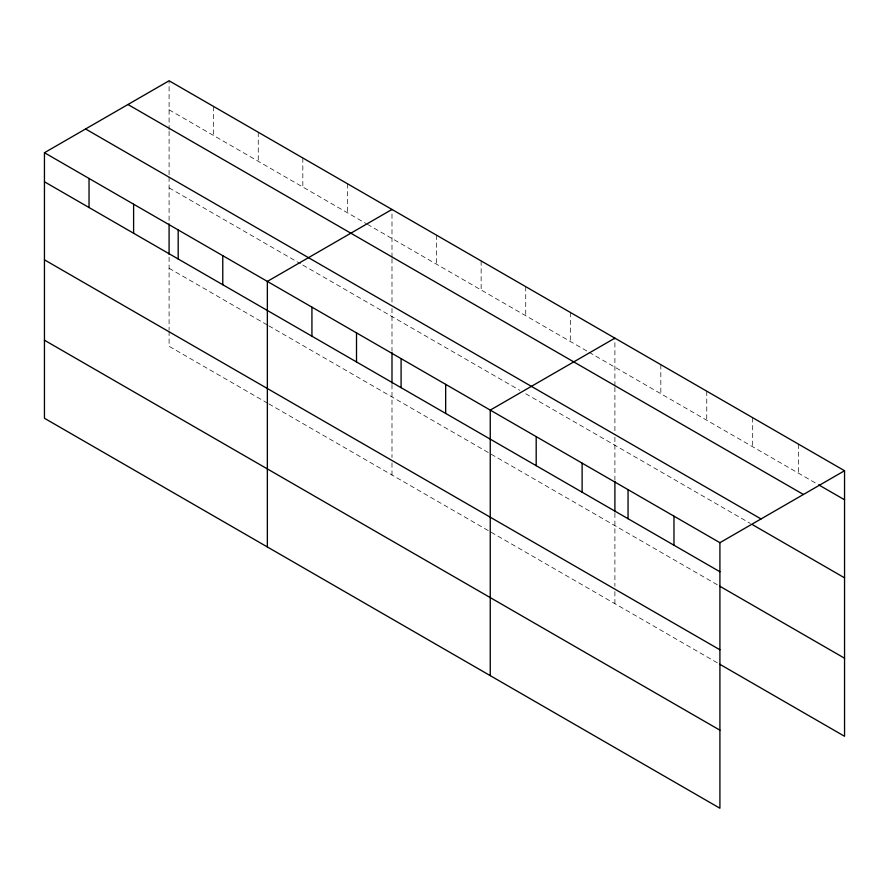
<?xml version="1.0" encoding="UTF-8"?>
<svg xmlns="http://www.w3.org/2000/svg" width="889" height="889" viewBox="0 0 889 889"><rect width="100%" height="100%" fill="white"/><g stroke="black" fill="none" stroke-linecap="round" stroke-linejoin="round"><path stroke-width="0.67" stroke-dasharray="4.45 3.33" d="M169.088 131.339L169.088 175.744M169.088 129.994L169.088 80.766M391.993 258.688L391.993 303.093M391.993 257.343L391.993 209.448M614.899 387.382L614.899 431.787M614.899 386.037L614.899 338.142M169.088 109.814L366.179 223.606M367.357 224.284L587.907 351.622M589.085 352.3L817.458 484.149M169.088 187.857L300.482 263.722M302.827 265.066L519.865 390.371M525.732 393.76L750.327 523.432M169.088 268.267L267.633 325.163M268.811 325.83L717.356 584.795M267.633 403.195L169.088 346.31L169.088 331.508M268.811 403.873L717.356 662.838M798.622 444.211L798.622 473.27M752.683 417.697L752.683 446.756M706.755 391.182L706.755 420.23M660.827 364.657L660.827 393.716M614.899 437.166L614.899 479.893M614.899 513.164L614.899 586.195M614.899 591.574L614.899 603.687M570.316 312.406L570.316 341.454M525.732 286.669L525.732 315.717M481.149 260.933L481.149 289.981M436.577 235.196L436.577 264.244M391.993 308.472L391.993 351.211M391.993 384.481L391.993 457.502M391.993 462.88L391.993 474.993M347.41 183.712L347.41 212.771M302.827 157.975L302.827 187.034M258.255 132.239L258.255 161.287M213.671 106.502L213.671 135.55M169.088 177.089L169.088 222.517M169.088 257.177L169.088 330.152"/><path stroke-width="1.33" d="M44.45 152.719L719.912 542.69L719.912 808.234L44.45 418.263L44.45 152.719L169.088 80.766L844.55 470.737L844.55 736.281L719.712 664.205M391.993 209.448L267.356 281.413L267.356 546.957M614.899 338.142L490.25 410.107L490.25 675.651M719.912 542.69L844.55 470.737M818.636 484.827L844.55 499.785M127.96 104.513L803.423 494.484M85.577 128.972L761.04 518.954M752.683 524.788L844.55 577.828M44.45 181.778L719.912 571.749M719.712 586.162L844.55 658.238M44.45 259.821L719.912 649.792M44.45 340.22L719.912 730.191M673.973 516.176L673.973 545.235M628.045 489.661L628.045 518.709M614.899 481.282L614.899 511.786M582.117 463.136L582.117 492.195M536.189 436.621L536.189 465.68M445.667 384.37L445.667 413.418M401.095 358.634L401.095 387.682M391.993 352.589L391.993 383.092M356.511 332.886L356.511 361.945M311.928 307.149L311.928 336.209M222.772 255.676L222.772 284.724M178.189 229.94L178.189 258.988M169.088 223.906L169.088 254.398M133.606 204.203L133.606 233.251M89.033 178.467L89.033 207.515"/></g></svg>
